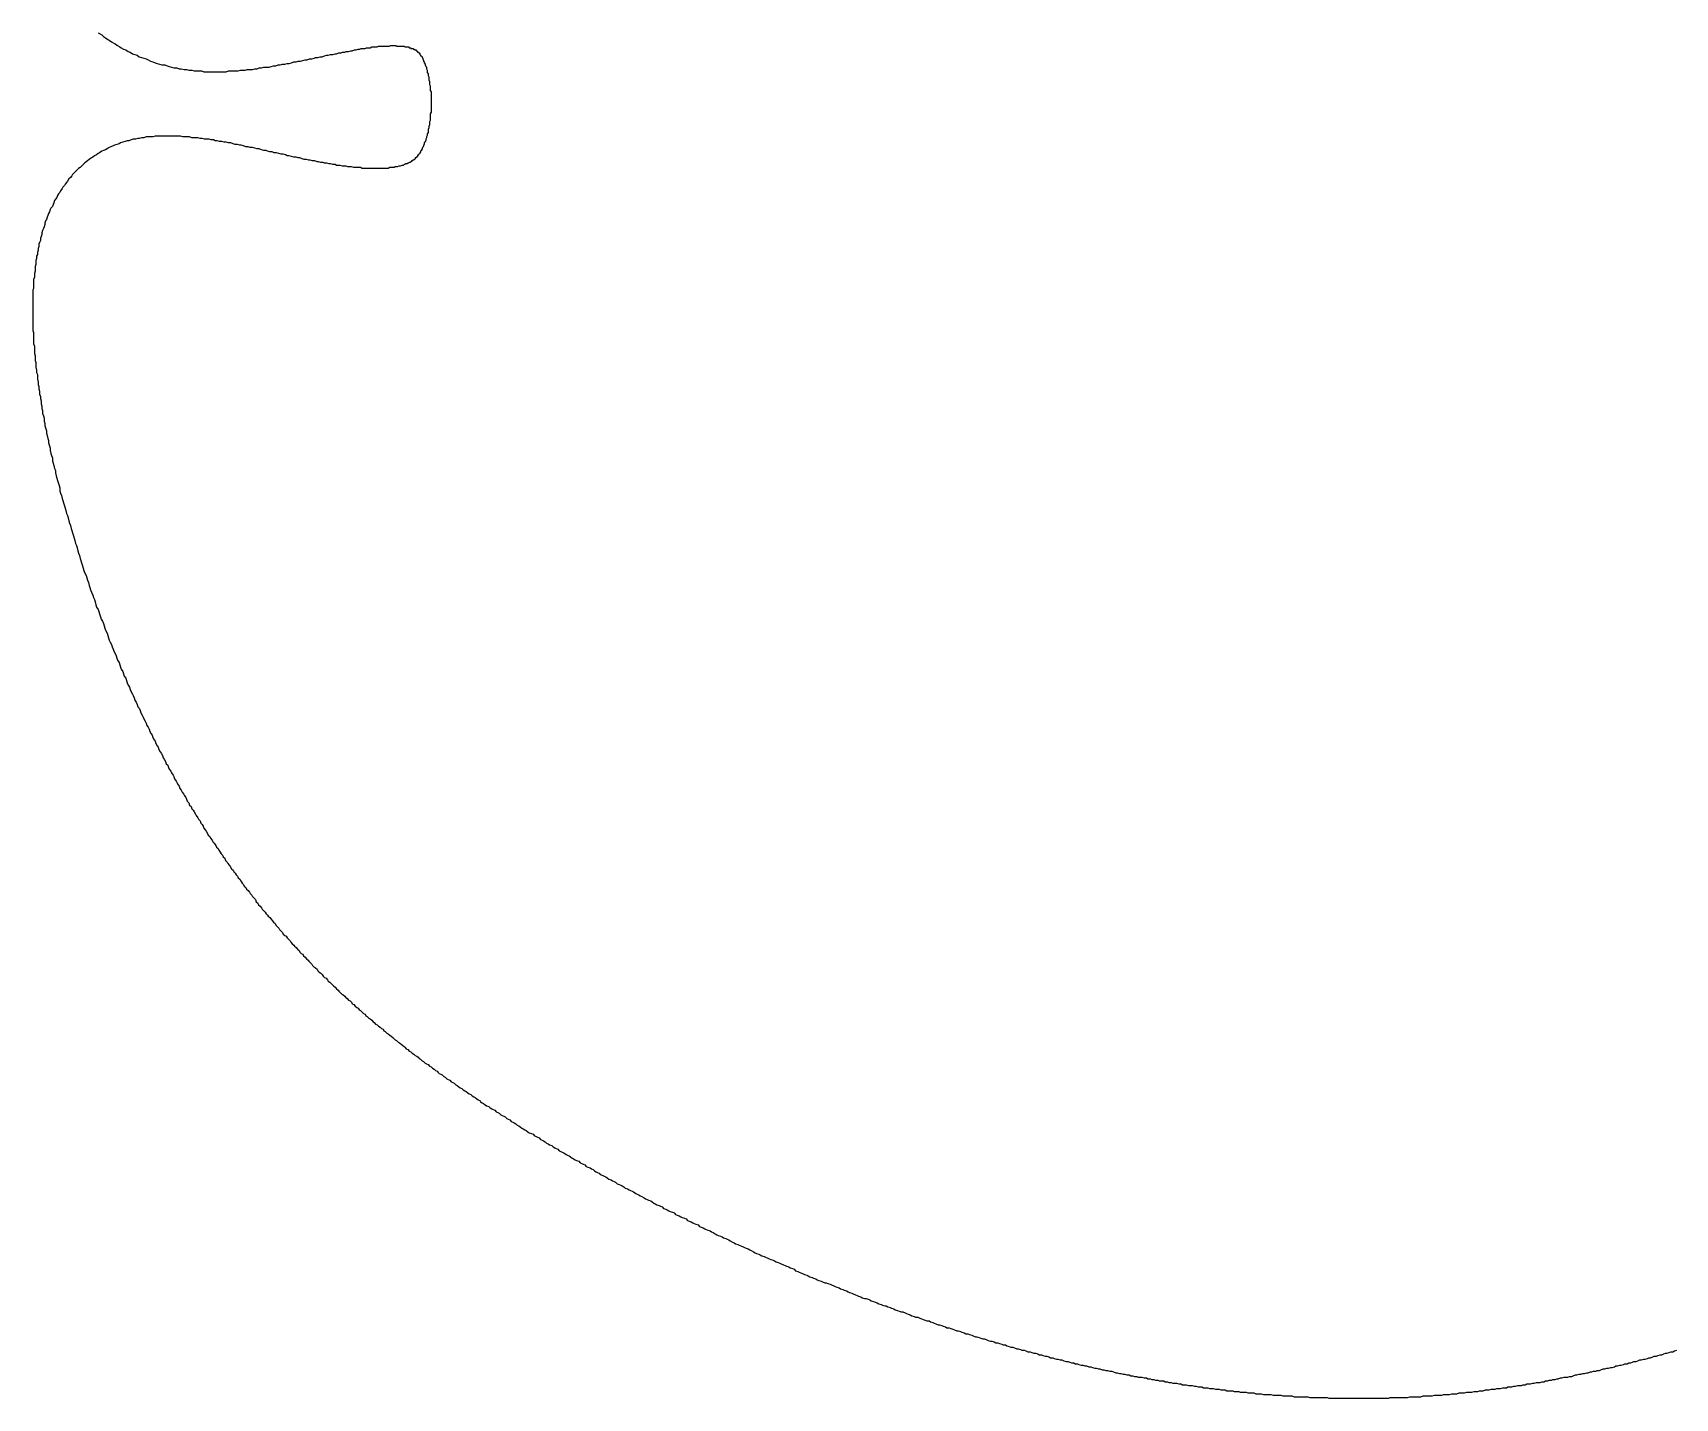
# Model space of a CAD drawing. Header units: millimetres. Extents: x 289 to 9778, y -894 to 6380.
# Drawn here: x 7082.65 to 7104.55, y -171.59 to -153.39 of the extents above; entities that cross this region are included whole.
import ezdxf

# ---------------------------------------------------------------- set-up
doc = ezdxf.new("R2010")
doc.units = ezdxf.units.MM
doc.layers.add('DRAW', color=7, linetype='Continuous')

msp = doc.modelspace()

# ---------------------------------------------------------------- linework, layer by layer
at = {"layer": 'DRAW'}
msp.add_polyline3d([(7083.52, -153.383, 0), (7083.54, -153.393, 0), (7083.57, -153.413, 0), (7083.59, -153.433, 0), (7083.62, -153.453, 0), (7083.65, -153.473, 0), (7083.67, -153.483, 0), (7083.7, -153.503, 0), (7083.73, -153.523, 0), (7083.75, -153.533, 0), (7083.78, -153.553, 0), (7083.81, -153.573, 0), (7083.83, -153.583, 0), (7083.86, -153.603, 0), (7083.89, -153.613, 0), (7083.92, -153.633, 0), (7083.95, -153.643, 0), (7083.98, -153.663, 0), (7084.01, -153.673, 0), (7084.04, -153.683, 0), (7084.07, -153.703, 0), (7084.1, -153.713, 0), (7084.13, -153.723, 0), (7084.16, -153.733, 0), (7084.19, -153.743, 0), (7084.22, -153.763, 0), (7084.25, -153.773, 0), (7084.28, -153.783, 0), (7084.31, -153.793, 0), (7084.34, -153.803, 0), (7084.37, -153.813, 0), (7084.41, -153.813, 0), (7084.44, -153.823, 0), (7084.47, -153.833, 0), (7084.5, -153.843, 0), (7084.53, -153.853, 0), (7084.57, -153.853, 0), (7084.6, -153.863, 0), (7084.63, -153.863, 0), (7084.67, -153.873, 0), (7084.7, -153.873, 0), (7084.73, -153.883, 0), (7084.77, -153.883, 0), (7084.8, -153.893, 0), (7084.83, -153.893, 0), (7084.86, -153.893, 0), (7084.9, -153.893, 0), (7084.93, -153.903, 0), (7084.96, -153.903, 0), (7085, -153.903, 0), (7085.03, -153.903, 0), (7085.06, -153.903, 0), (7085.09, -153.903, 0), (7085.13, -153.903, 0), (7085.16, -153.903, 0), (7085.19, -153.903, 0), (7085.23, -153.903, 0), (7085.26, -153.893, 0), (7085.29, -153.893, 0), (7085.32, -153.893, 0), (7085.35, -153.893, 0), (7085.39, -153.893, 0), (7085.42, -153.883, 0), (7085.45, -153.883, 0), (7085.48, -153.883, 0), (7085.51, -153.873, 0), (7085.55, -153.873, 0), (7085.58, -153.873, 0), (7085.61, -153.863, 0), (7085.64, -153.863, 0), (7085.67, -153.853, 0), (7085.7, -153.853, 0), (7085.73, -153.843, 0), (7085.77, -153.843, 0), (7085.8, -153.843, 0), (7085.83, -153.833, 0), (7085.86, -153.823, 0), (7085.89, -153.823, 0), (7085.92, -153.813, 0), (7085.95, -153.813, 0), (7085.98, -153.803, 0), (7086.01, -153.803, 0), (7086.04, -153.793, 0), (7086.07, -153.793, 0), (7086.1, -153.783, 0), (7086.13, -153.773, 0), (7086.16, -153.773, 0), (7086.19, -153.763, 0), (7086.22, -153.763, 0), (7086.25, -153.753, 0), (7086.28, -153.743, 0), (7086.31, -153.743, 0), (7086.34, -153.733, 0), (7086.37, -153.733, 0), (7086.4, -153.723, 0), (7086.42, -153.713, 0), (7086.45, -153.713, 0), (7086.48, -153.703, 0), (7086.51, -153.703, 0), (7086.54, -153.693, 0), (7086.57, -153.683, 0), (7086.59, -153.683, 0), (7086.62, -153.673, 0), (7086.65, -153.673, 0), (7086.68, -153.663, 0), (7086.7, -153.663, 0), (7086.73, -153.653, 0), (7086.76, -153.653, 0), (7086.78, -153.643, 0), (7086.81, -153.643, 0), (7086.83, -153.633, 0), (7086.86, -153.633, 0), (7086.89, -153.623, 0), (7086.91, -153.623, 0), (7086.94, -153.613, 0), (7086.96, -153.613, 0), (7086.99, -153.603, 0), (7087.01, -153.603, 0), (7087.03, -153.593, 0), (7087.06, -153.593, 0), (7087.08, -153.593, 0), (7087.1, -153.583, 0), (7087.13, -153.583, 0), (7087.15, -153.583, 0), (7087.17, -153.573, 0), (7087.19, -153.573, 0), (7087.22, -153.573, 0), (7087.24, -153.573, 0), (7087.26, -153.563, 0), (7087.28, -153.563, 0), (7087.3, -153.563, 0), (7087.32, -153.563, 0), (7087.34, -153.563, 0), (7087.36, -153.563, 0), (7087.38, -153.563, 0), (7087.4, -153.563, 0), (7087.42, -153.553, 0), (7087.43, -153.553, 0), (7087.45, -153.553, 0), (7087.47, -153.553, 0), (7087.49, -153.553, 0), (7087.5, -153.563, 0), (7087.52, -153.563, 0), (7087.53, -153.563, 0), (7087.55, -153.563, 0), (7087.56, -153.563, 0), (7087.57, -153.563, 0), (7087.59, -153.563, 0), (7087.6, -153.563, 0), (7087.61, -153.573, 0), (7087.62, -153.573, 0), (7087.64, -153.573, 0), (7087.65, -153.573, 0), (7087.66, -153.573, 0), (7087.67, -153.583, 0), (7087.68, -153.583, 0), (7087.69, -153.583, 0), (7087.69, -153.593, 0), (7087.7, -153.593, 0), (7087.71, -153.593, 0), (7087.72, -153.593, 0), (7087.72, -153.603, 0), (7087.73, -153.603, 0), (7087.74, -153.603, 0), (7087.74, -153.613, 0), (7087.75, -153.613, 0), (7087.75, -153.613, 0), (7087.76, -153.613, 0), (7087.76, -153.623, 0), (7087.77, -153.623, 0), (7087.77, -153.623, 0), (7087.78, -153.633, 0), (7087.78, -153.633, 0), (7087.78, -153.643, 0), (7087.79, -153.643, 0), (7087.79, -153.643, 0), (7087.8, -153.653, 0), (7087.8, -153.653, 0), (7087.81, -153.663, 0), (7087.81, -153.663, 0), (7087.81, -153.673, 0), (7087.82, -153.683, 0), (7087.82, -153.693, 0), (7087.83, -153.693, 0), (7087.84, -153.703, 0), (7087.84, -153.713, 0), (7087.85, -153.723, 0), (7087.85, -153.733, 0), (7087.86, -153.753, 0), (7087.86, -153.763, 0), (7087.87, -153.773, 0), (7087.87, -153.783, 0), (7087.88, -153.803, 0), (7087.88, -153.813, 0), (7087.89, -153.833, 0), (7087.9, -153.843, 0), (7087.9, -153.863, 0), (7087.91, -153.883, 0), (7087.91, -153.893, 0), (7087.91, -153.913, 0), (7087.92, -153.933, 0), (7087.92, -153.953, 0), (7087.93, -153.973, 0), (7087.93, -153.993, 0), (7087.93, -154.013, 0), (7087.94, -154.033, 0), (7087.94, -154.053, 0), (7087.94, -154.073, 0), (7087.95, -154.093, 0), (7087.95, -154.113, 0), (7087.95, -154.133, 0), (7087.95, -154.153, 0), (7087.96, -154.173, 0), (7087.96, -154.203, 0), (7087.96, -154.223, 0), (7087.96, -154.243, 0), (7087.96, -154.263, 0), (7087.96, -154.283, 0), (7087.96, -154.313, 0), (7087.96, -154.333, 0), (7087.96, -154.353, 0), (7087.96, -154.373, 0), (7087.96, -154.393, 0), (7087.96, -154.423, 0), (7087.96, -154.443, 0), (7087.95, -154.463, 0), (7087.95, -154.483, 0), (7087.95, -154.503, 0), (7087.95, -154.533, 0), (7087.95, -154.553, 0), (7087.94, -154.573, 0), (7087.94, -154.593, 0), (7087.94, -154.613, 0), (7087.93, -154.633, 0), (7087.93, -154.653, 0), (7087.92, -154.673, 0), (7087.92, -154.693, 0), (7087.92, -154.713, 0), (7087.91, -154.733, 0), (7087.91, -154.753, 0), (7087.9, -154.773, 0), (7087.9, -154.783, 0), (7087.89, -154.803, 0), (7087.89, -154.823, 0), (7087.88, -154.833, 0), (7087.87, -154.853, 0), (7087.87, -154.873, 0), (7087.86, -154.883, 0), (7087.86, -154.893, 0), (7087.85, -154.913, 0), (7087.84, -154.923, 0), (7087.84, -154.933, 0), (7087.83, -154.953, 0), (7087.82, -154.963, 0), (7087.82, -154.973, 0), (7087.81, -154.983, 0), (7087.81, -154.993, 0), (7087.8, -155.003, 0), (7087.79, -155.013, 0), (7087.79, -155.013, 0), (7087.78, -155.023, 0), (7087.78, -155.033, 0), (7087.77, -155.043, 0), (7087.76, -155.043, 0), (7087.76, -155.053, 0), (7087.75, -155.053, 0), (7087.75, -155.063, 0), (7087.74, -155.073, 0), (7087.73, -155.073, 0), (7087.73, -155.083, 0), (7087.72, -155.083, 0), (7087.71, -155.093, 0), (7087.7, -155.093, 0), (7087.7, -155.103, 0), (7087.69, -155.103, 0), (7087.68, -155.113, 0), (7087.67, -155.113, 0), (7087.66, -155.123, 0), (7087.65, -155.123, 0), (7087.64, -155.133, 0), (7087.63, -155.133, 0), (7087.62, -155.133, 0), (7087.61, -155.143, 0), (7087.6, -155.143, 0), (7087.59, -155.153, 0), (7087.58, -155.153, 0), (7087.57, -155.153, 0), (7087.55, -155.163, 0), (7087.54, -155.163, 0), (7087.53, -155.163, 0), (7087.51, -155.173, 0), (7087.5, -155.173, 0), (7087.48, -155.173, 0), (7087.47, -155.183, 0), (7087.45, -155.183, 0), (7087.44, -155.183, 0), (7087.42, -155.183, 0), (7087.41, -155.183, 0), (7087.39, -155.193, 0), (7087.37, -155.193, 0), (7087.35, -155.193, 0), (7087.33, -155.193, 0), (7087.32, -155.193, 0), (7087.3, -155.193, 0), (7087.28, -155.193, 0), (7087.26, -155.193, 0), (7087.24, -155.193, 0), (7087.22, -155.193, 0), (7087.2, -155.193, 0), (7087.18, -155.193, 0), (7087.16, -155.193, 0), (7087.13, -155.193, 0), (7087.11, -155.193, 0), (7087.09, -155.193, 0), (7087.07, -155.193, 0), (7087.04, -155.193, 0), (7087.02, -155.183, 0), (7087, -155.183, 0), (7086.98, -155.183, 0), (7086.95, -155.183, 0), (7086.93, -155.183, 0), (7086.9, -155.173, 0), (7086.88, -155.173, 0), (7086.85, -155.173, 0), (7086.83, -155.163, 0), (7086.8, -155.163, 0), (7086.78, -155.163, 0), (7086.75, -155.153, 0), (7086.73, -155.153, 0), (7086.7, -155.153, 0), (7086.68, -155.143, 0), (7086.65, -155.143, 0), (7086.62, -155.133, 0), (7086.6, -155.133, 0), (7086.57, -155.123, 0), (7086.54, -155.123, 0), (7086.52, -155.113, 0), (7086.49, -155.113, 0), (7086.46, -155.103, 0), (7086.44, -155.103, 0), (7086.41, -155.093, 0), (7086.38, -155.093, 0), (7086.35, -155.083, 0), (7086.33, -155.083, 0), (7086.3, -155.073, 0), (7086.27, -155.073, 0), (7086.24, -155.063, 0), (7086.21, -155.053, 0), (7086.19, -155.053, 0), (7086.16, -155.043, 0), (7086.13, -155.043, 0), (7086.1, -155.033, 0), (7086.07, -155.023, 0), (7086.04, -155.023, 0), (7086.02, -155.013, 0), (7085.99, -155.003, 0), (7085.96, -155.003, 0), (7085.93, -154.993, 0), (7085.9, -154.983, 0), (7085.87, -154.983, 0), (7085.84, -154.973, 0), (7085.81, -154.973, 0), (7085.78, -154.963, 0), (7085.76, -154.953, 0), (7085.73, -154.953, 0), (7085.7, -154.943, 0), (7085.67, -154.933, 0), (7085.64, -154.933, 0), (7085.61, -154.923, 0), (7085.58, -154.913, 0), (7085.55, -154.913, 0), (7085.52, -154.903, 0), (7085.49, -154.903, 0), (7085.46, -154.893, 0), (7085.43, -154.883, 0), (7085.41, -154.883, 0), (7085.38, -154.873, 0), (7085.35, -154.873, 0), (7085.32, -154.863, 0), (7085.29, -154.853, 0), (7085.26, -154.853, 0), (7085.23, -154.843, 0), (7085.2, -154.843, 0), (7085.17, -154.833, 0), (7085.14, -154.833, 0), (7085.11, -154.823, 0), (7085.08, -154.823, 0), (7085.06, -154.813, 0), (7085.03, -154.813, 0), (7085, -154.803, 0), (7084.97, -154.803, 0), (7084.94, -154.803, 0), (7084.91, -154.793, 0), (7084.88, -154.793, 0), (7084.85, -154.783, 0), (7084.82, -154.783, 0), (7084.79, -154.783, 0), (7084.77, -154.783, 0), (7084.74, -154.773, 0), (7084.71, -154.773, 0), (7084.68, -154.773, 0), (7084.65, -154.773, 0), (7084.62, -154.763, 0), (7084.59, -154.763, 0), (7084.56, -154.763, 0), (7084.53, -154.763, 0), (7084.51, -154.763, 0), (7084.48, -154.763, 0), (7084.45, -154.763, 0), (7084.42, -154.763, 0), (7084.39, -154.763, 0), (7084.36, -154.763, 0), (7084.33, -154.763, 0), (7084.3, -154.763, 0), (7084.28, -154.763, 0), (7084.25, -154.773, 0), (7084.22, -154.773, 0), (7084.19, -154.773, 0), (7084.16, -154.773, 0), (7084.13, -154.783, 0), (7084.1, -154.783, 0), (7084.07, -154.793, 0), (7084.05, -154.793, 0), (7084.02, -154.803, 0), (7083.99, -154.803, 0), (7083.96, -154.813, 0), (7083.93, -154.823, 0), (7083.91, -154.823, 0), (7083.88, -154.833, 0), (7083.85, -154.843, 0), (7083.82, -154.853, 0), (7083.8, -154.863, 0), (7083.77, -154.873, 0), (7083.74, -154.883, 0), (7083.72, -154.893, 0), (7083.69, -154.903, 0), (7083.67, -154.913, 0), (7083.64, -154.933, 0), (7083.62, -154.943, 0), (7083.59, -154.953, 0), (7083.57, -154.963, 0), (7083.54, -154.983, 0), (7083.52, -154.993, 0), (7083.5, -155.013, 0), (7083.47, -155.023, 0), (7083.45, -155.043, 0), (7083.43, -155.053, 0), (7083.4, -155.073, 0), (7083.38, -155.093, 0), (7083.36, -155.103, 0), (7083.34, -155.123, 0), (7083.32, -155.143, 0), (7083.3, -155.163, 0), (7083.28, -155.183, 0), (7083.26, -155.193, 0), (7083.24, -155.213, 0), (7083.22, -155.233, 0), (7083.2, -155.253, 0), (7083.18, -155.273, 0), (7083.17, -155.293, 0), (7083.15, -155.313, 0), (7083.13, -155.333, 0), (7083.11, -155.363, 0), (7083.1, -155.383, 0), (7083.08, -155.403, 0), (7083.07, -155.423, 0), (7083.05, -155.443, 0), (7083.04, -155.463, 0), (7083.02, -155.493, 0), (7083.01, -155.513, 0), (7082.99, -155.533, 0), (7082.98, -155.553, 0), (7082.97, -155.583, 0), (7082.95, -155.603, 0), (7082.94, -155.623, 0), (7082.93, -155.653, 0), (7082.92, -155.673, 0), (7082.91, -155.703, 0), (7082.89, -155.723, 0), (7082.88, -155.743, 0), (7082.87, -155.773, 0), (7082.86, -155.793, 0), (7082.85, -155.823, 0), (7082.84, -155.843, 0), (7082.83, -155.873, 0), (7082.82, -155.893, 0), (7082.81, -155.923, 0), (7082.81, -155.943, 0), (7082.8, -155.973, 0), (7082.79, -155.993, 0), (7082.78, -156.023, 0), (7082.77, -156.053, 0), (7082.77, -156.073, 0), (7082.76, -156.103, 0), (7082.75, -156.123, 0), (7082.75, -156.153, 0), (7082.74, -156.183, 0), (7082.73, -156.203, 0), (7082.73, -156.233, 0), (7082.72, -156.263, 0), (7082.72, -156.283, 0), (7082.71, -156.313, 0), (7082.71, -156.343, 0), (7082.7, -156.363, 0), (7082.7, -156.393, 0), (7082.69, -156.423, 0), (7082.69, -156.453, 0), (7082.69, -156.473, 0), (7082.68, -156.503, 0), (7082.68, -156.533, 0), (7082.68, -156.563, 0), (7082.67, -156.593, 0), (7082.67, -156.613, 0), (7082.67, -156.643, 0), (7082.66, -156.673, 0), (7082.66, -156.703, 0), (7082.66, -156.733, 0), (7082.66, -156.763, 0), (7082.66, -156.793, 0), (7082.65, -156.813, 0), (7082.65, -156.843, 0), (7082.65, -156.873, 0), (7082.65, -156.903, 0), (7082.65, -156.933, 0), (7082.65, -156.963, 0), (7082.65, -156.993, 0), (7082.65, -157.023, 0), (7082.65, -157.053, 0), (7082.65, -157.083, 0), (7082.65, -157.113, 0), (7082.65, -157.143, 0), (7082.65, -157.173, 0), (7082.65, -157.203, 0), (7082.65, -157.233, 0), (7082.65, -157.263, 0), (7082.65, -157.293, 0), (7082.65, -157.323, 0), (7082.65, -157.353, 0), (7082.66, -157.383, 0), (7082.66, -157.413, 0), (7082.66, -157.443, 0), (7082.66, -157.473, 0), (7082.66, -157.503, 0), (7082.66, -157.533, 0), (7082.67, -157.563, 0), (7082.67, -157.593, 0), (7082.67, -157.633, 0), (7082.67, -157.663, 0), (7082.68, -157.693, 0), (7082.68, -157.723, 0), (7082.68, -157.753, 0), (7082.69, -157.783, 0), (7082.69, -157.813, 0), (7082.69, -157.843, 0), (7082.7, -157.883, 0), (7082.7, -157.913, 0), (7082.71, -157.943, 0), (7082.71, -157.973, 0), (7082.71, -158.003, 0), (7082.72, -158.043, 0), (7082.72, -158.073, 0), (7082.73, -158.103, 0), (7082.73, -158.133, 0), (7082.74, -158.163, 0), (7082.74, -158.203, 0), (7082.75, -158.233, 0), (7082.75, -158.263, 0), (7082.76, -158.293, 0), (7082.76, -158.333, 0), (7082.77, -158.363, 0), (7082.77, -158.393, 0), (7082.78, -158.423, 0), (7082.78, -158.463, 0), (7082.79, -158.493, 0), (7082.8, -158.523, 0), (7082.8, -158.563, 0), (7082.81, -158.593, 0), (7082.81, -158.623, 0), (7082.82, -158.653, 0), (7082.83, -158.693, 0), (7082.83, -158.723, 0), (7082.84, -158.753, 0), (7082.85, -158.793, 0), (7082.86, -158.823, 0), (7082.86, -158.853, 0), (7082.87, -158.893, 0), (7082.88, -158.923, 0), (7082.88, -158.953, 0), (7082.89, -158.993, 0), (7082.9, -159.023, 0), (7082.91, -159.053, 0), (7082.91, -159.093, 0), (7082.92, -159.123, 0), (7082.93, -159.153, 0), (7082.94, -159.193, 0), (7082.95, -159.223, 0), (7082.95, -159.253, 0), (7082.96, -159.293, 0), (7082.97, -159.323, 0), (7082.98, -159.353, 0), (7082.99, -159.393, 0), (7083, -159.423, 0), (7083.01, -159.453, 0), (7083.01, -159.493, 0), (7083.02, -159.523, 0), (7083.03, -159.553, 0), (7083.04, -159.593, 0), (7083.05, -159.623, 0), (7083.06, -159.653, 0), (7083.07, -159.693, 0), (7083.08, -159.723, 0), (7083.09, -159.753, 0), (7083.1, -159.793, 0), (7083.11, -159.823, 0), (7083.12, -159.853, 0), (7083.13, -159.893, 0), (7083.14, -159.923, 0), (7083.15, -159.953, 0), (7083.16, -159.993, 0), (7083.17, -160.023, 0), (7083.18, -160.053, 0), (7083.19, -160.093, 0), (7083.2, -160.123, 0), (7083.21, -160.153, 0), (7083.22, -160.193, 0), (7083.23, -160.223, 0), (7083.24, -160.253, 0), (7083.25, -160.293, 0), (7083.26, -160.323, 0), (7083.27, -160.353, 0), (7083.28, -160.393, 0), (7083.29, -160.423, 0), (7083.3, -160.453, 0), (7083.31, -160.493, 0), (7083.32, -160.523, 0), (7083.33, -160.553, 0), (7083.34, -160.583, 0), (7083.36, -160.623, 0), (7083.37, -160.653, 0), (7083.38, -160.683, 0), (7083.39, -160.713, 0), (7083.4, -160.753, 0), (7083.41, -160.783, 0), (7083.42, -160.813, 0), (7083.43, -160.843, 0), (7083.45, -160.883, 0), (7083.46, -160.913, 0), (7083.47, -160.943, 0), (7083.48, -160.973, 0), (7083.49, -161.013, 0), (7083.5, -161.043, 0), (7083.52, -161.073, 0), (7083.53, -161.103, 0), (7083.54, -161.133, 0), (7083.55, -161.173, 0), (7083.56, -161.203, 0), (7083.58, -161.233, 0), (7083.59, -161.263, 0), (7083.6, -161.293, 0), (7083.61, -161.323, 0), (7083.62, -161.353, 0), (7083.64, -161.393, 0), (7083.65, -161.423, 0), (7083.66, -161.453, 0), (7083.67, -161.483, 0), (7083.68, -161.513, 0), (7083.7, -161.543, 0), (7083.71, -161.573, 0), (7083.72, -161.603, 0), (7083.73, -161.633, 0), (7083.75, -161.663, 0), (7083.76, -161.693, 0), (7083.77, -161.723, 0), (7083.78, -161.753, 0), (7083.8, -161.783, 0), (7083.81, -161.813, 0), (7083.82, -161.843, 0), (7083.83, -161.873, 0), (7083.85, -161.903, 0), (7083.86, -161.933, 0), (7083.87, -161.963, 0), (7083.89, -161.993, 0), (7083.9, -162.023, 0), (7083.91, -162.053, 0), (7083.92, -162.083, 0), (7083.94, -162.113, 0), (7083.95, -162.143, 0), (7083.96, -162.173, 0), (7083.98, -162.203, 0), (7083.99, -162.223, 0), (7084, -162.253, 0), (7084.01, -162.283, 0), (7084.03, -162.313, 0), (7084.04, -162.343, 0), (7084.05, -162.373, 0), (7084.07, -162.393, 0), (7084.08, -162.423, 0), (7084.09, -162.453, 0), (7084.11, -162.483, 0), (7084.12, -162.513, 0), (7084.13, -162.533, 0), (7084.15, -162.563, 0), (7084.16, -162.593, 0), (7084.17, -162.623, 0), (7084.19, -162.643, 0), (7084.2, -162.673, 0), (7084.21, -162.703, 0), (7084.23, -162.733, 0), (7084.24, -162.753, 0), (7084.25, -162.783, 0), (7084.27, -162.813, 0), (7084.28, -162.833, 0), (7084.29, -162.863, 0), (7084.31, -162.893, 0), (7084.32, -162.913, 0), (7084.33, -162.943, 0), (7084.35, -162.973, 0), (7084.36, -162.993, 0), (7084.38, -163.023, 0), (7084.39, -163.053, 0), (7084.4, -163.073, 0), (7084.42, -163.103, 0), (7084.43, -163.133, 0), (7084.45, -163.153, 0), (7084.46, -163.183, 0), (7084.47, -163.203, 0), (7084.49, -163.233, 0), (7084.5, -163.253, 0), (7084.52, -163.283, 0), (7084.53, -163.303, 0), (7084.54, -163.333, 0), (7084.56, -163.363, 0), (7084.57, -163.383, 0), (7084.59, -163.413, 0), (7084.6, -163.433, 0), (7084.61, -163.463, 0), (7084.63, -163.483, 0), (7084.64, -163.513, 0), (7084.66, -163.533, 0), (7084.67, -163.553, 0), (7084.69, -163.583, 0), (7084.7, -163.603, 0), (7084.71, -163.633, 0), (7084.73, -163.653, 0), (7084.74, -163.683, 0), (7084.76, -163.703, 0), (7084.77, -163.733, 0), (7084.79, -163.753, 0), (7084.8, -163.773, 0), (7084.82, -163.803, 0), (7084.83, -163.823, 0), (7084.85, -163.853, 0), (7084.86, -163.873, 0), (7084.88, -163.893, 0), (7084.89, -163.923, 0), (7084.91, -163.943, 0), (7084.92, -163.963, 0), (7084.93, -163.993, 0), (7084.95, -164.013, 0), (7084.96, -164.033, 0), (7084.98, -164.063, 0), (7084.99, -164.083, 0), (7085.01, -164.103, 0), (7085.02, -164.123, 0), (7085.04, -164.153, 0), (7085.05, -164.173, 0), (7085.07, -164.193, 0), (7085.09, -164.223, 0), (7085.1, -164.243, 0), (7085.12, -164.263, 0), (7085.13, -164.283, 0), (7085.15, -164.313, 0), (7085.16, -164.333, 0), (7085.18, -164.353, 0), (7085.19, -164.373, 0), (7085.21, -164.393, 0), (7085.22, -164.423, 0), (7085.24, -164.443, 0), (7085.25, -164.463, 0), (7085.27, -164.483, 0), (7085.28, -164.503, 0), (7085.3, -164.533, 0), (7085.32, -164.553, 0), (7085.33, -164.573, 0), (7085.35, -164.593, 0), (7085.36, -164.613, 0), (7085.38, -164.633, 0), (7085.39, -164.653, 0), (7085.41, -164.673, 0), (7085.43, -164.703, 0), (7085.44, -164.723, 0), (7085.46, -164.743, 0), (7085.47, -164.763, 0), (7085.49, -164.783, 0), (7085.5, -164.803, 0), (7085.52, -164.823, 0), (7085.54, -164.843, 0), (7085.55, -164.863, 0), (7085.57, -164.883, 0), (7085.58, -164.903, 0), (7085.6, -164.923, 0), (7085.62, -164.943, 0), (7085.63, -164.973, 0), (7085.65, -164.993, 0), (7085.66, -165.013, 0), (7085.68, -165.033, 0), (7085.7, -165.053, 0), (7085.71, -165.073, 0), (7085.73, -165.093, 0), (7085.75, -165.113, 0), (7085.76, -165.133, 0), (7085.78, -165.153, 0), (7085.79, -165.163, 0), (7085.81, -165.183, 0), (7085.83, -165.203, 0), (7085.84, -165.223, 0), (7085.86, -165.243, 0), (7085.88, -165.263, 0), (7085.89, -165.283, 0), (7085.91, -165.303, 0), (7085.93, -165.323, 0), (7085.94, -165.343, 0), (7085.96, -165.363, 0), (7085.98, -165.383, 0), (7085.99, -165.403, 0), (7086.01, -165.423, 0), (7086.03, -165.433, 0), (7086.04, -165.453, 0), (7086.06, -165.473, 0), (7086.08, -165.493, 0), (7086.09, -165.513, 0), (7086.11, -165.533, 0), (7086.13, -165.553, 0), (7086.14, -165.563, 0), (7086.16, -165.583, 0), (7086.18, -165.603, 0), (7086.2, -165.623, 0), (7086.21, -165.643, 0), (7086.23, -165.663, 0), (7086.25, -165.673, 0), (7086.26, -165.693, 0), (7086.28, -165.713, 0), (7086.3, -165.733, 0), (7086.32, -165.753, 0), (7086.33, -165.763, 0), (7086.35, -165.783, 0), (7086.37, -165.803, 0), (7086.38, -165.823, 0), (7086.4, -165.843, 0), (7086.42, -165.853, 0), (7086.44, -165.873, 0), (7086.45, -165.893, 0), (7086.47, -165.913, 0), (7086.49, -165.923, 0), (7086.51, -165.943, 0), (7086.52, -165.963, 0), (7086.54, -165.983, 0), (7086.56, -165.993, 0), (7086.58, -166.013, 0), (7086.59, -166.033, 0), (7086.61, -166.043, 0), (7086.63, -166.063, 0), (7086.65, -166.083, 0), (7086.66, -166.093, 0), (7086.68, -166.113, 0), (7086.7, -166.133, 0), (7086.72, -166.153, 0), (7086.73, -166.163, 0), (7086.75, -166.183, 0), (7086.77, -166.203, 0), (7086.79, -166.213, 0), (7086.81, -166.233, 0), (7086.82, -166.243, 0), (7086.84, -166.263, 0), (7086.86, -166.283, 0), (7086.88, -166.293, 0), (7086.9, -166.313, 0), (7086.91, -166.333, 0), (7086.93, -166.343, 0), (7086.95, -166.363, 0), (7086.97, -166.383, 0), (7086.99, -166.393, 0), (7087, -166.413, 0), (7087.02, -166.423, 0), (7087.04, -166.443, 0), (7087.06, -166.463, 0), (7087.08, -166.473, 0), (7087.09, -166.493, 0), (7087.11, -166.503, 0), (7087.13, -166.523, 0), (7087.15, -166.533, 0), (7087.17, -166.553, 0), (7087.19, -166.573, 0), (7087.2, -166.583, 0), (7087.22, -166.603, 0), (7087.24, -166.613, 0), (7087.26, -166.633, 0), (7087.28, -166.643, 0), (7087.3, -166.663, 0), (7087.32, -166.673, 0), (7087.33, -166.693, 0), (7087.35, -166.703, 0), (7087.37, -166.723, 0), (7087.39, -166.733, 0), (7087.41, -166.753, 0), (7087.43, -166.763, 0), (7087.45, -166.783, 0), (7087.46, -166.793, 0), (7087.48, -166.813, 0), (7087.5, -166.823, 0), (7087.52, -166.843, 0), (7087.54, -166.853, 0), (7087.56, -166.873, 0), (7087.58, -166.883, 0), (7087.6, -166.903, 0), (7087.61, -166.913, 0), (7087.63, -166.933, 0), (7087.65, -166.943, 0), (7087.67, -166.963, 0), (7087.69, -166.973, 0), (7087.71, -166.993, 0), (7087.73, -167.003, 0), (7087.75, -167.023, 0), (7087.77, -167.033, 0), (7087.79, -167.043, 0), (7087.8, -167.063, 0), (7087.82, -167.073, 0), (7087.84, -167.093, 0), (7087.86, -167.103, 0), (7087.88, -167.123, 0), (7087.9, -167.133, 0), (7087.92, -167.143, 0), (7087.94, -167.163, 0), (7087.96, -167.173, 0), (7087.98, -167.193, 0), (7088, -167.203, 0), (7088.02, -167.223, 0), (7088.04, -167.233, 0), (7088.05, -167.243, 0), (7088.07, -167.263, 0), (7088.09, -167.273, 0), (7088.11, -167.283, 0), (7088.13, -167.303, 0), (7088.15, -167.313, 0), (7088.17, -167.333, 0), (7088.19, -167.343, 0), (7088.21, -167.353, 0), (7088.23, -167.373, 0), (7088.25, -167.383, 0), (7088.27, -167.393, 0), (7088.29, -167.413, 0), (7088.31, -167.423, 0), (7088.33, -167.443, 0), (7088.35, -167.453, 0), (7088.37, -167.463, 0), (7088.39, -167.483, 0), (7088.41, -167.493, 0), (7088.43, -167.503, 0), (7088.45, -167.523, 0), (7088.47, -167.533, 0), (7088.49, -167.543, 0), (7088.51, -167.563, 0), (7088.53, -167.573, 0), (7088.55, -167.583, 0), (7088.57, -167.603, 0), (7088.59, -167.613, 0), (7088.61, -167.623, 0), (7088.62, -167.643, 0), (7088.64, -167.653, 0), (7088.66, -167.663, 0), (7088.68, -167.683, 0), (7088.7, -167.693, 0), (7088.73, -167.703, 0), (7088.75, -167.723, 0), (7088.77, -167.733, 0), (7088.79, -167.743, 0), (7088.81, -167.753, 0), (7088.83, -167.773, 0), (7088.85, -167.783, 0), (7088.87, -167.793, 0), (7088.89, -167.813, 0), (7088.91, -167.823, 0), (7088.93, -167.833, 0), (7088.95, -167.843, 0), (7088.97, -167.863, 0), (7088.99, -167.873, 0), (7089.01, -167.883, 0), (7089.03, -167.903, 0), (7089.05, -167.913, 0), (7089.07, -167.923, 0), (7089.09, -167.933, 0), (7089.11, -167.953, 0), (7089.13, -167.963, 0), (7089.15, -167.973, 0), (7089.17, -167.993, 0), (7089.19, -168.003, 0), (7089.21, -168.013, 0), (7089.23, -168.023, 0), (7089.25, -168.043, 0), (7089.27, -168.053, 0), (7089.3, -168.063, 0), (7089.32, -168.073, 0), (7089.34, -168.093, 0), (7089.36, -168.103, 0), (7089.38, -168.113, 0), (7089.4, -168.123, 0), (7089.42, -168.143, 0), (7089.44, -168.153, 0), (7089.46, -168.163, 0), (7089.48, -168.173, 0), (7089.5, -168.193, 0), (7089.52, -168.203, 0), (7089.54, -168.213, 0), (7089.57, -168.223, 0), (7089.59, -168.243, 0), (7089.61, -168.253, 0), (7089.63, -168.263, 0), (7089.65, -168.273, 0), (7089.67, -168.293, 0), (7089.69, -168.303, 0), (7089.71, -168.313, 0), (7089.73, -168.323, 0), (7089.76, -168.343, 0), (7089.78, -168.353, 0), (7089.8, -168.363, 0), (7089.82, -168.373, 0), (7089.84, -168.393, 0), (7089.86, -168.403, 0), (7089.88, -168.413, 0), (7089.9, -168.423, 0), (7089.93, -168.433, 0), (7089.95, -168.453, 0), (7089.97, -168.463, 0), (7089.99, -168.473, 0), (7090.01, -168.483, 0), (7090.03, -168.503, 0), (7090.05, -168.513, 0), (7090.08, -168.523, 0), (7090.1, -168.533, 0), (7090.12, -168.543, 0), (7090.14, -168.563, 0), (7090.16, -168.573, 0), (7090.18, -168.583, 0), (7090.2, -168.593, 0), (7090.23, -168.613, 0), (7090.25, -168.623, 0), (7090.27, -168.633, 0), (7090.29, -168.643, 0), (7090.31, -168.653, 0), (7090.33, -168.673, 0), (7090.36, -168.683, 0), (7090.38, -168.693, 0), (7090.4, -168.703, 0), (7090.42, -168.713, 0), (7090.44, -168.733, 0), (7090.47, -168.743, 0), (7090.49, -168.753, 0), (7090.51, -168.763, 0), (7090.53, -168.773, 0), (7090.55, -168.793, 0), (7090.58, -168.803, 0), (7090.6, -168.813, 0), (7090.62, -168.823, 0), (7090.64, -168.833, 0), (7090.66, -168.843, 0), (7090.69, -168.863, 0), (7090.71, -168.873, 0), (7090.73, -168.883, 0), (7090.75, -168.893, 0), (7090.77, -168.903, 0), (7090.8, -168.923, 0), (7090.82, -168.933, 0), (7090.84, -168.943, 0), (7090.86, -168.953, 0), (7090.89, -168.963, 0), (7090.91, -168.973, 0), (7090.93, -168.993, 0), (7090.95, -169.003, 0), (7090.97, -169.013, 0), (7091, -169.023, 0), (7091.02, -169.033, 0), (7091.04, -169.043, 0), (7091.06, -169.063, 0), (7091.09, -169.073, 0), (7091.11, -169.083, 0), (7091.13, -169.093, 0), (7091.15, -169.103, 0), (7091.18, -169.113, 0), (7091.2, -169.123, 0), (7091.22, -169.143, 0), (7091.24, -169.153, 0), (7091.27, -169.163, 0), (7091.29, -169.173, 0), (7091.31, -169.183, 0), (7091.34, -169.193, 0), (7091.36, -169.203, 0), (7091.38, -169.223, 0), (7091.4, -169.233, 0), (7091.43, -169.243, 0), (7091.45, -169.253, 0), (7091.47, -169.263, 0), (7091.49, -169.273, 0), (7091.52, -169.283, 0), (7091.54, -169.303, 0), (7091.56, -169.313, 0), (7091.59, -169.323, 0), (7091.61, -169.333, 0), (7091.63, -169.343, 0), (7091.65, -169.353, 0), (7091.68, -169.363, 0), (7091.7, -169.373, 0), (7091.72, -169.383, 0), (7091.75, -169.403, 0), (7091.77, -169.413, 0), (7091.79, -169.423, 0), (7091.82, -169.433, 0), (7091.84, -169.443, 0), (7091.86, -169.453, 0), (7091.89, -169.463, 0), (7091.91, -169.473, 0), (7091.93, -169.483, 0), (7091.95, -169.493, 0), (7091.98, -169.513, 0), (7092, -169.523, 0), (7092.02, -169.533, 0), (7092.05, -169.543, 0), (7092.07, -169.553, 0), (7092.09, -169.563, 0), (7092.12, -169.573, 0), (7092.14, -169.583, 0), (7092.16, -169.593, 0), (7092.19, -169.603, 0), (7092.21, -169.613, 0), (7092.23, -169.623, 0), (7092.26, -169.643, 0), (7092.28, -169.653, 0), (7092.3, -169.663, 0), (7092.33, -169.673, 0), (7092.35, -169.683, 0), (7092.37, -169.693, 0), (7092.4, -169.703, 0), (7092.42, -169.713, 0), (7092.44, -169.723, 0), (7092.47, -169.733, 0), (7092.49, -169.743, 0), (7092.52, -169.753, 0), (7092.54, -169.763, 0), (7092.56, -169.773, 0), (7092.59, -169.783, 0), (7092.61, -169.793, 0), (7092.63, -169.803, 0), (7092.66, -169.813, 0), (7092.68, -169.823, 0), (7092.7, -169.833, 0), (7092.73, -169.843, 0), (7092.75, -169.853, 0), (7092.78, -169.863, 0), (7092.8, -169.873, 0), (7092.82, -169.893, 0), (7092.85, -169.903, 0), (7092.87, -169.913, 0), (7092.89, -169.923, 0), (7092.92, -169.933, 0), (7092.94, -169.943, 0), (7092.97, -169.953, 0), (7092.99, -169.963, 0), (7093.01, -169.973, 0), (7093.04, -169.983, 0), (7093.06, -169.993, 0), (7093.09, -170.003, 0), (7093.11, -170.013, 0), (7093.13, -170.023, 0), (7093.16, -170.033, 0), (7093.18, -170.043, 0), (7093.21, -170.053, 0), (7093.23, -170.053, 0), (7093.25, -170.063, 0), (7093.28, -170.073, 0), (7093.3, -170.083, 0), (7093.33, -170.093, 0), (7093.35, -170.103, 0), (7093.37, -170.113, 0), (7093.4, -170.123, 0), (7093.42, -170.133, 0), (7093.45, -170.143, 0), (7093.47, -170.153, 0), (7093.5, -170.163, 0), (7093.52, -170.173, 0), (7093.54, -170.183, 0), (7093.57, -170.193, 0), (7093.59, -170.203, 0), (7093.62, -170.213, 0), (7093.64, -170.223, 0), (7093.66, -170.233, 0), (7093.69, -170.243, 0), (7093.71, -170.253, 0), (7093.74, -170.263, 0), (7093.76, -170.263, 0), (7093.79, -170.273, 0), (7093.81, -170.283, 0), (7093.83, -170.293, 0), (7093.86, -170.303, 0), (7093.88, -170.313, 0), (7093.91, -170.323, 0), (7093.93, -170.333, 0), (7093.96, -170.343, 0), (7093.98, -170.353, 0), (7094.01, -170.363, 0), (7094.03, -170.363, 0), (7094.05, -170.373, 0), (7094.08, -170.383, 0), (7094.1, -170.393, 0), (7094.13, -170.403, 0), (7094.15, -170.413, 0), (7094.18, -170.423, 0), (7094.2, -170.433, 0), (7094.23, -170.443, 0), (7094.25, -170.443, 0), (7094.28, -170.453, 0), (7094.3, -170.463, 0), (7094.32, -170.473, 0), (7094.35, -170.483, 0), (7094.37, -170.493, 0), (7094.4, -170.503, 0), (7094.42, -170.513, 0), (7094.45, -170.513, 0), (7094.47, -170.523, 0), (7094.5, -170.533, 0), (7094.52, -170.543, 0), (7094.55, -170.553, 0), (7094.57, -170.563, 0), (7094.6, -170.563, 0), (7094.62, -170.573, 0), (7094.65, -170.583, 0), (7094.67, -170.593, 0), (7094.69, -170.603, 0), (7094.72, -170.613, 0), (7094.74, -170.613, 0), (7094.77, -170.623, 0), (7094.79, -170.633, 0), (7094.82, -170.643, 0), (7094.84, -170.653, 0), (7094.87, -170.653, 0), (7094.89, -170.663, 0), (7094.92, -170.673, 0), (7094.94, -170.683, 0), (7094.97, -170.693, 0), (7094.99, -170.693, 0), (7095.02, -170.703, 0), (7095.04, -170.713, 0), (7095.07, -170.723, 0), (7095.09, -170.733, 0), (7095.12, -170.733, 0), (7095.14, -170.743, 0), (7095.17, -170.753, 0), (7095.19, -170.763, 0), (7095.22, -170.773, 0), (7095.24, -170.773, 0), (7095.27, -170.783, 0), (7095.29, -170.793, 0), (7095.32, -170.803, 0), (7095.34, -170.803, 0), (7095.37, -170.813, 0), (7095.39, -170.823, 0), (7095.42, -170.833, 0), (7095.44, -170.833, 0), (7095.47, -170.843, 0), (7095.49, -170.853, 0), (7095.52, -170.853, 0), (7095.54, -170.863, 0), (7095.57, -170.873, 0), (7095.59, -170.883, 0), (7095.62, -170.883, 0), (7095.64, -170.893, 0), (7095.67, -170.903, 0), (7095.69, -170.913, 0), (7095.72, -170.913, 0), (7095.74, -170.923, 0), (7095.77, -170.933, 0), (7095.79, -170.933, 0), (7095.82, -170.943, 0), (7095.84, -170.953, 0), (7095.87, -170.953, 0), (7095.89, -170.963, 0), (7095.92, -170.973, 0), (7095.95, -170.973, 0), (7095.97, -170.983, 0), (7096, -170.993, 0), (7096.02, -170.993, 0), (7096.05, -171.003, 0), (7096.07, -171.013, 0), (7096.1, -171.013, 0), (7096.12, -171.023, 0), (7096.15, -171.033, 0), (7096.17, -171.033, 0), (7096.2, -171.043, 0), (7096.22, -171.053, 0), (7096.25, -171.053, 0), (7096.27, -171.063, 0), (7096.3, -171.073, 0), (7096.32, -171.073, 0), (7096.35, -171.083, 0), (7096.37, -171.083, 0), (7096.4, -171.093, 0), (7096.43, -171.103, 0), (7096.45, -171.103, 0), (7096.48, -171.113, 0), (7096.5, -171.123, 0), (7096.53, -171.123, 0), (7096.55, -171.133, 0), (7096.58, -171.133, 0), (7096.6, -171.143, 0), (7096.63, -171.153, 0), (7096.65, -171.153, 0), (7096.68, -171.163, 0), (7096.7, -171.163, 0), (7096.73, -171.173, 0), (7096.76, -171.173, 0), (7096.78, -171.183, 0), (7096.81, -171.193, 0), (7096.83, -171.193, 0), (7096.86, -171.203, 0), (7096.88, -171.203, 0), (7096.91, -171.213, 0), (7096.93, -171.213, 0), (7096.96, -171.223, 0), (7096.98, -171.223, 0), (7097.01, -171.233, 0), (7097.04, -171.233, 0), (7097.06, -171.243, 0), (7097.09, -171.253, 0), (7097.11, -171.253, 0), (7097.14, -171.263, 0), (7097.16, -171.263, 0), (7097.19, -171.273, 0), (7097.21, -171.273, 0), (7097.24, -171.283, 0), (7097.27, -171.283, 0), (7097.29, -171.293, 0), (7097.32, -171.293, 0), (7097.34, -171.303, 0), (7097.37, -171.303, 0), (7097.39, -171.313, 0), (7097.42, -171.313, 0), (7097.44, -171.313, 0), (7097.47, -171.323, 0), (7097.5, -171.323, 0), (7097.52, -171.333, 0), (7097.55, -171.333, 0), (7097.57, -171.343, 0), (7097.6, -171.343, 0), (7097.62, -171.353, 0), (7097.65, -171.353, 0), (7097.67, -171.363, 0), (7097.7, -171.363, 0), (7097.73, -171.363, 0), (7097.75, -171.373, 0), (7097.78, -171.373, 0), (7097.8, -171.383, 0), (7097.83, -171.383, 0), (7097.85, -171.393, 0), (7097.88, -171.393, 0), (7097.9, -171.393, 0), (7097.93, -171.403, 0), (7097.96, -171.403, 0), (7097.98, -171.413, 0), (7098.01, -171.413, 0), (7098.03, -171.413, 0), (7098.06, -171.423, 0), (7098.08, -171.423, 0), (7098.11, -171.423, 0), (7098.14, -171.433, 0), (7098.16, -171.433, 0), (7098.19, -171.443, 0), (7098.21, -171.443, 0), (7098.24, -171.443, 0), (7098.26, -171.453, 0), (7098.29, -171.453, 0), (7098.32, -171.453, 0), (7098.34, -171.463, 0), (7098.37, -171.463, 0), (7098.39, -171.463, 0), (7098.42, -171.473, 0), (7098.44, -171.473, 0), (7098.47, -171.473, 0), (7098.49, -171.483, 0), (7098.52, -171.483, 0), (7098.55, -171.483, 0), (7098.57, -171.493, 0), (7098.6, -171.493, 0), (7098.62, -171.493, 0), (7098.65, -171.493, 0), (7098.67, -171.503, 0), (7098.7, -171.503, 0), (7098.73, -171.503, 0), (7098.75, -171.513, 0), (7098.78, -171.513, 0), (7098.8, -171.513, 0), (7098.83, -171.513, 0), (7098.85, -171.523, 0), (7098.88, -171.523, 0), (7098.91, -171.523, 0), (7098.93, -171.523, 0), (7098.96, -171.533, 0), (7098.98, -171.533, 0), (7099.01, -171.533, 0), (7099.03, -171.533, 0), (7099.06, -171.543, 0), (7099.09, -171.543, 0), (7099.11, -171.543, 0), (7099.14, -171.543, 0), (7099.16, -171.543, 0), (7099.19, -171.553, 0), (7099.21, -171.553, 0), (7099.24, -171.553, 0), (7099.27, -171.553, 0), (7099.29, -171.553, 0), (7099.32, -171.563, 0), (7099.34, -171.563, 0), (7099.37, -171.563, 0), (7099.39, -171.563, 0), (7099.42, -171.563, 0), (7099.44, -171.563, 0), (7099.47, -171.573, 0), (7099.5, -171.573, 0), (7099.52, -171.573, 0), (7099.55, -171.573, 0), (7099.57, -171.573, 0), (7099.6, -171.573, 0), (7099.62, -171.573, 0), (7099.65, -171.573, 0), (7099.68, -171.583, 0), (7099.7, -171.583, 0), (7099.73, -171.583, 0), (7099.75, -171.583, 0), (7099.78, -171.583, 0), (7099.8, -171.583, 0), (7099.83, -171.583, 0), (7099.86, -171.583, 0), (7099.88, -171.583, 0), (7099.91, -171.583, 0), (7099.93, -171.593, 0), (7099.96, -171.593, 0), (7099.98, -171.593, 0), (7100.01, -171.593, 0), (7100.04, -171.593, 0), (7100.06, -171.593, 0), (7100.09, -171.593, 0), (7100.11, -171.593, 0), (7100.14, -171.593, 0), (7100.16, -171.593, 0), (7100.19, -171.593, 0), (7100.21, -171.593, 0), (7100.24, -171.593, 0), (7100.27, -171.593, 0), (7100.29, -171.593, 0), (7100.32, -171.593, 0), (7100.34, -171.593, 0), (7100.37, -171.593, 0), (7100.39, -171.593, 0), (7100.42, -171.593, 0), (7100.45, -171.593, 0), (7100.47, -171.593, 0), (7100.5, -171.593, 0), (7100.52, -171.593, 0), (7100.55, -171.593, 0), (7100.57, -171.593, 0), (7100.6, -171.593, 0), (7100.62, -171.593, 0), (7100.65, -171.593, 0), (7100.68, -171.593, 0), (7100.7, -171.593, 0), (7100.73, -171.593, 0), (7100.75, -171.583, 0), (7100.78, -171.583, 0), (7100.8, -171.583, 0), (7100.83, -171.583, 0), (7100.85, -171.583, 0), (7100.88, -171.583, 0), (7100.91, -171.583, 0), (7100.93, -171.583, 0), (7100.96, -171.583, 0), (7100.98, -171.583, 0), (7101.01, -171.573, 0), (7101.03, -171.573, 0), (7101.06, -171.573, 0), (7101.08, -171.573, 0), (7101.11, -171.573, 0), (7101.13, -171.573, 0), (7101.16, -171.573, 0), (7101.19, -171.563, 0), (7101.21, -171.563, 0), (7101.24, -171.563, 0), (7101.26, -171.563, 0), (7101.29, -171.563, 0), (7101.31, -171.563, 0), (7101.34, -171.553, 0), (7101.36, -171.553, 0), (7101.39, -171.553, 0), (7101.41, -171.553, 0), (7101.44, -171.553, 0), (7101.46, -171.543, 0), (7101.49, -171.543, 0), (7101.52, -171.543, 0), (7101.54, -171.543, 0), (7101.57, -171.533, 0), (7101.59, -171.533, 0), (7101.62, -171.533, 0), (7101.64, -171.533, 0), (7101.67, -171.523, 0), (7101.69, -171.523, 0), (7101.72, -171.523, 0), (7101.74, -171.523, 0), (7101.77, -171.513, 0), (7101.79, -171.513, 0), (7101.82, -171.513, 0), (7101.84, -171.513, 0), (7101.87, -171.503, 0), (7101.89, -171.503, 0), (7101.92, -171.503, 0), (7101.94, -171.493, 0), (7101.97, -171.493, 0), (7101.99, -171.493, 0), (7102.02, -171.483, 0), (7102.05, -171.483, 0), (7102.07, -171.483, 0), (7102.1, -171.473, 0), (7102.12, -171.473, 0), (7102.15, -171.473, 0), (7102.17, -171.463, 0), (7102.2, -171.463, 0), (7102.22, -171.463, 0), (7102.25, -171.453, 0), (7102.27, -171.453, 0), (7102.3, -171.453, 0), (7102.32, -171.443, 0), (7102.35, -171.443, 0), (7102.37, -171.443, 0), (7102.4, -171.433, 0), (7102.42, -171.433, 0), (7102.45, -171.423, 0), (7102.47, -171.423, 0), (7102.5, -171.423, 0), (7102.52, -171.413, 0), (7102.55, -171.413, 0), (7102.57, -171.403, 0), (7102.6, -171.403, 0), (7102.62, -171.403, 0), (7102.65, -171.393, 0), (7102.67, -171.393, 0), (7102.7, -171.383, 0), (7102.72, -171.383, 0), (7102.75, -171.383, 0), (7102.77, -171.373, 0), (7102.8, -171.373, 0), (7102.82, -171.363, 0), (7102.85, -171.363, 0), (7102.87, -171.353, 0), (7102.9, -171.353, 0), (7102.92, -171.343, 0), (7102.95, -171.343, 0), (7102.97, -171.333, 0), (7102.99, -171.333, 0), (7103.02, -171.323, 0), (7103.04, -171.323, 0), (7103.07, -171.313, 0), (7103.09, -171.313, 0), (7103.12, -171.313, 0), (7103.14, -171.303, 0), (7103.17, -171.303, 0), (7103.19, -171.293, 0), (7103.22, -171.283, 0), (7103.24, -171.283, 0), (7103.27, -171.273, 0), (7103.29, -171.273, 0), (7103.32, -171.263, 0), (7103.34, -171.263, 0), (7103.37, -171.253, 0), (7103.39, -171.253, 0), (7103.42, -171.243, 0), (7103.44, -171.243, 0), (7103.46, -171.233, 0), (7103.49, -171.233, 0), (7103.51, -171.223, 0), (7103.54, -171.223, 0), (7103.56, -171.213, 0), (7103.59, -171.203, 0), (7103.61, -171.203, 0), (7103.64, -171.193, 0), (7103.66, -171.193, 0), (7103.69, -171.183, 0), (7103.71, -171.183, 0), (7103.74, -171.173, 0), (7103.76, -171.163, 0), (7103.78, -171.163, 0), (7103.81, -171.153, 0), (7103.83, -171.153, 0), (7103.86, -171.143, 0), (7103.88, -171.133, 0), (7103.91, -171.133, 0), (7103.93, -171.123, 0), (7103.96, -171.123, 0), (7103.98, -171.113, 0), (7104, -171.103, 0), (7104.03, -171.103, 0), (7104.05, -171.093, 0), (7104.08, -171.083, 0), (7104.1, -171.083, 0), (7104.13, -171.073, 0), (7104.15, -171.073, 0), (7104.18, -171.063, 0), (7104.2, -171.053, 0), (7104.22, -171.053, 0), (7104.25, -171.043, 0), (7104.27, -171.033, 0), (7104.3, -171.033, 0), (7104.32, -171.023, 0), (7104.35, -171.013, 0), (7104.37, -171.013, 0), (7104.4, -171.003, 0), (7104.42, -170.993, 0), (7104.44, -170.993, 0), (7104.47, -170.983, 0), (7104.49, -170.973, 0), (7104.52, -170.973, 0), (7104.54, -170.963, 0), (7104.57, -170.953, 0)], dxfattribs=at)

doc.saveas('drawing.dxf')
